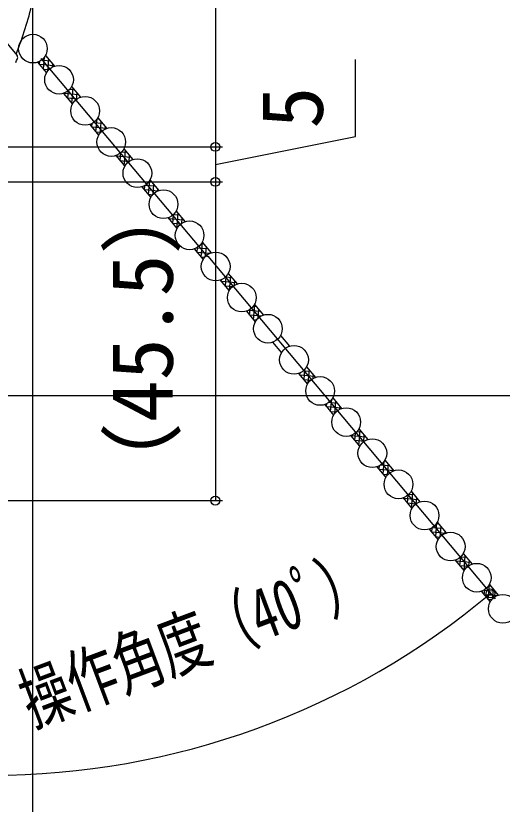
# Model space of a CAD drawing. Units: millimetres, scale not verified. Extents: x -525 to 525, y -783 to 778.
# Drawn here: x -162.9 to -93.5, y 279.1 to 391.6 of the extents above; entities that cross this region are included whole.
import ezdxf
from ezdxf.enums import TextEntityAlignment as Align

# ---------------------------------------------------------------- set-up
doc = ezdxf.new("R2010")
doc.units = ezdxf.units.MM
doc.header["$LTSCALE"] = 4
for name, color, linetype in [('0-5_YKK_13', 4, 'Continuous'), ('0-7_YKK_D', 6, 'Continuous'), ('0-9_YSS_K', 3, 'Continuous')]:
    doc.layers.add(name, color=color, linetype=linetype)
doc.styles.add('ＭＳ ゴシック', font='')
doc.styles.get('ＭＳ ゴシック').set_extended_font_data('MS Gothic')

msp = doc.modelspace()

# ---------------------------------------------------------------- linework, layer by layer
at = {"layer": '0-5_YKK_13'}
for p, q in [((-167.448, 391.569), (-162.784, 386.012)), ((-162.887, 386.135), (-162.855, 386.22)), ((-159.841, 384.98), (-158.565, 383.46)), ((-159.569, 384.656), (-159.529, 385.114)), ((-159.236, 385.304), (-158.069, 385.201)), ((-158.992, 383.968), (-158.839, 385.711)), ((-158.719, 385.896), (-158.646, 385.889)), ((-158.692, 385.944), (-157.416, 384.424)), ((-158.373, 383.75), (-158.23, 385.393)), ((-159.605, 384.698), (-157.492, 384.514)), ((-159.028, 384.011), (-158.205, 383.939)), ((-157.687, 384.311), (-157.652, 384.705)), ((-156.113, 380.536), (-154.837, 379.016)), ((-156.106, 380.528), (-156.105, 380.539)), ((-156.041, 380.562), (-154.028, 380.386)), ((-155.528, 379.84), (-155.434, 380.921)), ((-155.223, 381.128), (-154.605, 381.074)), ((-154.963, 381.501), (-153.688, 379.981)), ((-154.951, 379.152), (-154.766, 381.266)), ((-154.268, 379.676), (-154.189, 380.578)), ((-155.564, 379.883), (-154.148, 379.759)), ((-154.987, 379.195), (-154.742, 379.174)), ((-152.384, 376.093), (-151.109, 374.573)), ((-152.065, 375.713), (-152.017, 376.258)), ((-151.843, 376.37), (-150.565, 376.258)), ((-151.488, 375.025), (-151.322, 376.912)), ((-151.292, 376.959), (-151.142, 376.946)), ((-151.235, 377.058), (-149.96, 375.538)), ((-150.858, 374.936), (-150.725, 376.45)), ((-152.101, 375.755), (-149.987, 375.57)), ((-151.523, 375.067), (-150.796, 375.004)), ((-150.175, 375.451), (-150.148, 375.762)), ((-147.507, 372.615), (-146.232, 371.095)), ((-148.656, 371.65), (-147.381, 370.13)), ((-148.637, 371.628), (-146.524, 371.443)), ((-148.601, 371.585), (-148.594, 371.672)), ((-148.024, 370.897), (-147.92, 372.085)), ((-147.811, 372.193), (-147.101, 372.131)), ((-147.447, 370.209), (-147.262, 372.322)), ((-146.755, 370.831), (-146.685, 371.635)), ((-148.06, 370.94), (-146.761, 370.826)), ((-147.483, 370.252), (-147.318, 370.238)), ((-143.983, 366.082), (-143.805, 368.126)), ((-143.779, 368.171), (-142.504, 366.651)), ((-144.928, 367.207), (-143.653, 365.687)), ((-144.561, 366.77), (-144.505, 367.405)), ((-144.455, 367.437), (-143.061, 367.315)), ((-143.868, 368.023), (-143.638, 368.003)), ((-143.343, 366.114), (-143.221, 367.507)), ((-144.597, 366.812), (-142.554, 366.634)), ((-144.019, 366.124), (-143.385, 366.069)), ((-142.664, 366.59), (-142.644, 366.819)), ((-140.051, 363.728), (-138.775, 362.208)), ((-141.2, 362.764), (-139.924, 361.244)), ((-141.133, 362.685), (-139.02, 362.5)), ((-141.097, 362.642), (-141.083, 362.808)), ((-140.52, 361.954), (-140.406, 363.254)), ((-140.402, 363.258), (-139.597, 363.188)), ((-139.943, 361.266), (-139.758, 363.379)), ((-139.243, 361.982), (-139.181, 362.691)), ((-140.556, 361.997), (-139.369, 361.893)), ((-139.979, 361.309), (-139.892, 361.301)), ((-136.479, 357.139), (-136.294, 359.252)), ((-136.445, 359.087), (-136.134, 359.06)), ((-136.323, 359.285), (-135.047, 357.765)), ((-137.472, 358.321), (-136.196, 356.801)), ((-137.072, 358.505), (-135.556, 358.372)), ((-137.057, 357.827), (-136.993, 358.555)), ((-135.829, 357.287), (-135.717, 358.564)), ((-137.092, 357.869), (-135.207, 357.704)), ((-136.515, 357.181), (-135.971, 357.134)), ((-135.153, 357.727), (-135.14, 357.876)), ((-132.594, 354.842), (-131.319, 353.322)), ((-133.744, 353.878), (-132.468, 352.358)), ((-133.629, 353.742), (-131.516, 353.557)), ((-133.593, 353.699), (-133.572, 353.944)), ((-133.016, 353.011), (-132.892, 354.428)), ((-132.996, 354.324), (-132.093, 354.245)), ((-132.43, 352.426), (-132.254, 354.436)), ((-131.731, 353.131), (-131.677, 353.748)), ((-133.052, 353.054), (-131.973, 352.959)), ((-132.475, 352.366), (-132.464, 352.365)), ((-129.025, 350.152), (-128.63, 350.117)), ((-128.975, 348.196), (-128.79, 350.309)), ((-128.866, 350.399), (-127.591, 348.879)), ((-130.015, 349.435), (-128.74, 347.915)), ((-129.696, 349.573), (-128.052, 349.429)), ((-129.552, 348.883), (-129.48, 349.707)), ((-128.315, 348.455), (-128.213, 349.621)), ((-129.588, 348.926), (-127.847, 348.774)), ((-129.011, 348.238), (-128.554, 348.198)), ((-127.642, 348.861), (-127.636, 348.933)), ((-125.138, 345.956), (-123.863, 344.436)), ((-126.287, 344.992), (-125.012, 343.472)), ((-121.784, 339.625), (-121.649, 341.165)), ((-121.41, 341.513), (-120.134, 339.993)), ((-122.559, 340.549), (-121.284, 339.029)), ((-122.397, 340.356), (-120.283, 340.171)), ((-122.361, 340.313), (-122.332, 340.64)), ((-121.865, 340.946), (-120.861, 340.859)), ((-121.184, 339.193), (-121.022, 341.05)), ((-120.49, 339.835), (-120.444, 340.362)), ((-121.82, 339.668), (-120.844, 339.582)), ((-117.982, 335.094), (-117.829, 336.838)), ((-117.709, 337.022), (-117.636, 337.016)), ((-117.682, 337.07), (-116.406, 335.55)), ((-118.831, 336.106), (-117.555, 334.586)), ((-118.595, 335.825), (-116.482, 335.64)), ((-118.559, 335.782), (-118.519, 336.24)), ((-118.226, 336.43), (-117.059, 336.328)), ((-117.363, 334.877), (-117.22, 336.519)), ((-116.677, 335.437), (-116.642, 335.832)), ((-118.018, 335.137), (-117.195, 335.065)), ((-114.214, 332.254), (-113.596, 332.2)), ((-113.954, 332.627), (-112.678, 331.107)), ((-113.941, 330.279), (-113.756, 332.392)), ((-115.103, 331.663), (-113.827, 330.143)), ((-115.096, 331.654), (-115.095, 331.666)), ((-115.031, 331.688), (-113.018, 331.512)), ((-114.554, 331.009), (-113.139, 330.885)), ((-114.518, 330.967), (-114.424, 332.047)), ((-113.258, 330.802), (-113.179, 331.704)), ((-113.977, 330.321), (-113.732, 330.3)), ((-110.478, 326.151), (-110.313, 328.038)), ((-110.282, 328.086), (-110.132, 328.073)), ((-110.225, 328.184), (-108.95, 326.664)), ((-109.848, 326.062), (-109.716, 327.576)), ((-111.375, 327.22), (-110.099, 325.7)), ((-111.091, 326.882), (-108.978, 326.697)), ((-111.055, 326.839), (-111.007, 327.385)), ((-110.833, 327.497), (-109.555, 327.385)), ((-109.166, 326.578), (-109.138, 326.888)), ((-110.514, 326.194), (-109.786, 326.13)), ((-107.014, 322.023), (-106.91, 323.212)), ((-106.802, 323.319), (-106.091, 323.257)), ((-106.497, 323.741), (-105.222, 322.221)), ((-106.437, 321.336), (-106.252, 323.449)), ((-107.646, 322.777), (-106.371, 321.257)), ((-107.627, 322.754), (-105.514, 322.569)), ((-107.592, 322.711), (-107.584, 322.799)), ((-107.05, 322.066), (-105.751, 321.953)), ((-105.745, 321.957), (-105.675, 322.761)), ((-106.473, 321.378), (-106.308, 321.364)), ((-103.445, 318.564), (-102.051, 318.442)), ((-102.974, 317.208), (-102.795, 319.252)), ((-102.858, 319.15), (-102.628, 319.13)), ((-102.769, 319.298), (-101.494, 317.778)), ((-102.333, 317.241), (-102.211, 318.633)), ((-103.918, 318.334), (-102.643, 316.814)), ((-103.587, 317.939), (-101.545, 317.76)), ((-103.551, 317.896), (-103.495, 318.532)), ((-101.654, 317.716), (-101.634, 317.945)), ((-103.009, 317.251), (-102.375, 317.195)), ((-99.51, 313.08), (-99.396, 314.38)), ((-99.392, 314.385), (-98.587, 314.314)), ((-99.041, 314.855), (-97.765, 313.335)), ((-98.933, 312.393), (-98.748, 314.506)), ((-100.19, 313.891), (-98.915, 312.371)), ((-100.123, 313.811), (-98.01, 313.626)), ((-100.087, 313.768), (-100.073, 313.934)), ((-99.546, 313.123), (-98.359, 313.019)), ((-98.233, 313.109), (-98.171, 313.818)), ((-98.969, 312.435), (-98.882, 312.428)), ((-96.062, 309.631), (-94.547, 309.499)), ((-96.047, 308.953), (-95.983, 309.681)), ((-95.47, 308.265), (-95.285, 310.378)), ((-95.435, 310.214), (-95.124, 310.187)), ((-95.313, 310.412), (-94.037, 308.892)), ((-94.819, 308.413), (-94.707, 309.69)), ((-96.462, 309.448), (-95.186, 307.928)), ((-96.083, 308.996), (-94.197, 308.831)), ((-94.143, 308.853), (-94.13, 309.002)), ((-95.505, 308.308), (-94.961, 308.26))]:
    msp.add_line(p, q, dxfattribs=at)
for centre in [(-160.493, 386.923), (-156.764, 382.48), (-153.036, 378.037), (-149.308, 373.594), (-145.58, 369.151), (-141.852, 364.708), (-138.124, 360.265), (-134.395, 355.822), (-130.667, 351.379), (-126.939, 346.936), (-123.211, 342.493), (-119.483, 338.05), (-115.755, 333.606), (-112.026, 329.163), (-108.298, 324.72), (-104.57, 320.277), (-100.842, 315.834), (-97.114, 311.391), (-93.385, 306.948)]:
    msp.add_circle(centre, 2.05, dxfattribs=at)
for centre, radius, start, end in [((-212, 405.7), 52.865, 338.37758, 346.61931), ((-212, 405.7), 53.273, 337.04979, 337.71834), ((-163.167, 385.691), 0.5, 337.71834, 40)]:
    msp.add_arc(centre, radius, start, end, dxfattribs=at)
at = {"layer": '0-7_YKK_D'}
for p, q in [((-134.445, 444.9), (-134.445, 372.9)), ((-135.539, 357.176), (-159.322, 385.52)), ((-173.852, 372.9), (-133.445, 372.9)), ((-173.852, 372.9), (-133.445, 372.9)), ((-134.445, 372.9), (-134.445, 367.9)), ((-213.304, 367.9), (-133.445, 367.9)), ((-213.304, 367.9), (-133.445, 367.9)), ((-134.445, 367.9), (-134.445, 322.4)), ((-135.539, 357.276), (-94.506, 308.375)), ((-254, 337.399), (-38, 337.399)), ((-222.531, 322.4), (-133.445, 322.4))]:
    msp.add_line(p, q, dxfattribs=at)
msp.add_lwpolyline([(-134.445, 370.4), (-114.445, 374.4), (-114.445, 385.355)], dxfattribs=at)
for centre in [(-134.445, 372.9), (-134.445, 372.9), (-134.445, 367.9), (-134.445, 367.9), (-134.445, 322.4), (-95.149, 309.141)]:
    msp.add_circle(centre, 0.637, dxfattribs=at)
msp.add_arc((-166.476, 394.146), 110.966, 270, 310, dxfattribs=at)
at = {"layer": '0-9_YSS_K'}
msp.add_line((-160.5, 234.203), (-160.5, 450.9), dxfattribs=at)

# ---------------------------------------------------------------- texts
at = {"layer": '0-7_YKK_D', "style": 'ＭＳ ゴシック'}
for s, p in [('5', (-116.445, 375.514)), ('（45.5）', (-137.876, 321.593))]:
    msp.add_text(s, height=8.798, rotation=90, dxfattribs=at).set_placement(p, align=Align.BOTTOM_LEFT)
at = {"layer": '0-7_YKK_D', "style": 'ＭＳ ゴシック', "width": 0.7}
msp.add_text('操作角度（40ﾟ）', height=7.331, rotation=20.554, dxfattribs=at).set_placement((-159.862, 287.972), align=Align.BOTTOM_LEFT)

doc.saveas('drawing.dxf')
